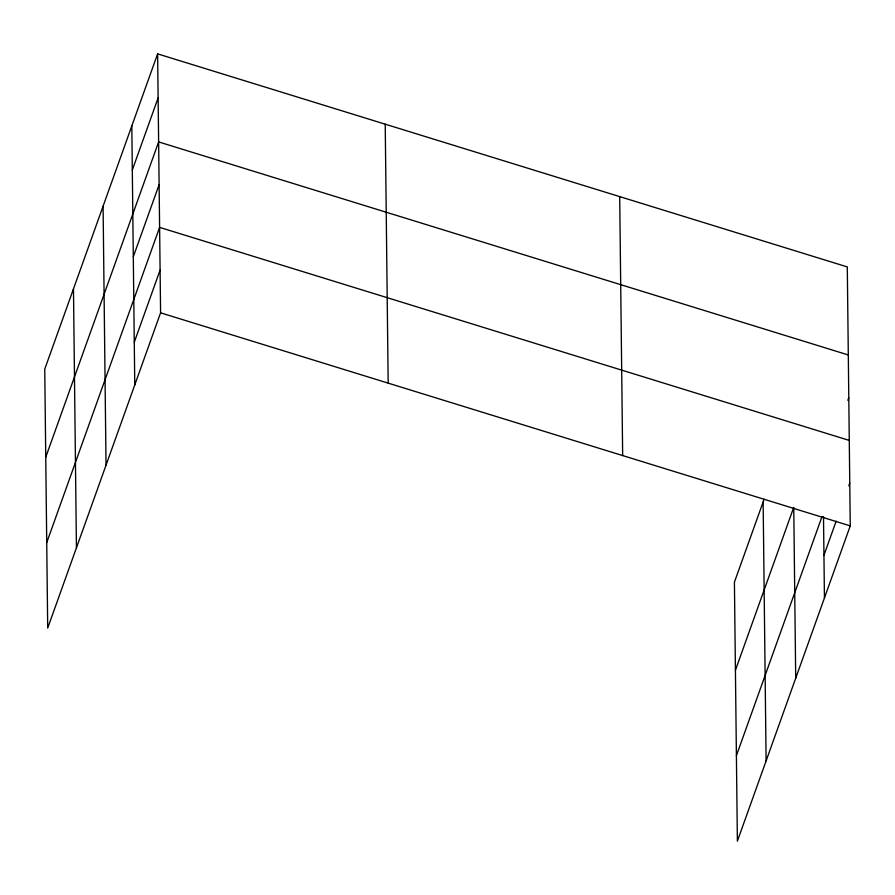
<?xml version="1.0" encoding="UTF-8"?>
<svg xmlns="http://www.w3.org/2000/svg" width="895" height="895" viewBox="0 0 895 895"><rect width="100%" height="100%" fill="white"/><g stroke="black" fill="none" stroke-linecap="round" stroke-linejoin="round"><path stroke-width="1.34" d="M157.621 53.868L44.75 369.12L47.703 628.077L160.585 312.825L157.621 53.868L847.296 266.923L850.25 525.88L737.379 841.132L734.415 582.175L764.084 499.309M132.315 169.994L158.124 97.891M45.757 457.166L158.628 141.913L848.292 354.968M133.299 256.742L159.12 184.638M46.73 542.616L159.612 227.375L849.277 440.429M134.284 342.203L160.093 270.1M735.421 670.221L793.753 507.308L795.711 678.22M847.845 400.322L848.784 397.704M736.395 755.671L822.046 516.471M823.948 555.258L836.154 521.17M848.818 485.772L849.758 483.155M160.585 312.825L850.25 525.88M823.501 516.661L824.44 597.983M763.144 501.938L766.109 760.895M619.698 196.62L622.663 455.577M385.219 124.181L388.173 383.138M131.811 125.971L134.765 384.928M103.082 206.208L106.035 465.165M73.48 288.872L76.433 547.841"/></g></svg>
